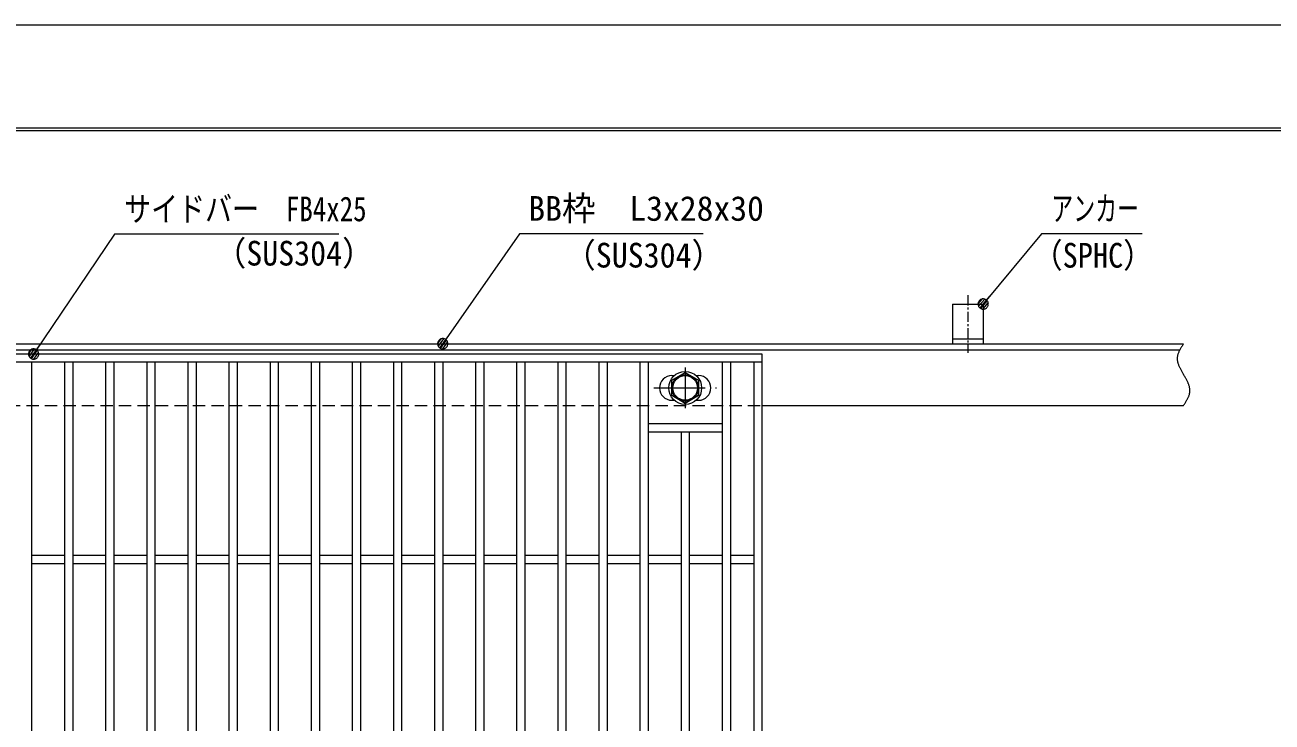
# Model space of a CAD drawing. Units: millimetres, scale not verified. Extents: x -1050 to 1050, y -742 to 742.
# Drawn here: x -154 to 453, y 403 to 742 of the extents above; entities that cross this region are included whole.
import ezdxf
from ezdxf.enums import TextEntityAlignment as Align

# ---------------------------------------------------------------- set-up
doc = ezdxf.new("R2010")
doc.units = ezdxf.units.MM
doc.header["$LTSCALE"] = 5
for name, pattern in [('CHAIN1', [8, 5, -1, 1, -1]), ('DASHED1', [1.8, 1.2, -0.6]), ('DOUBLE_CHAIN1', [8.8, 5, -1, 0.6, -0.6, 0.6, -1])]:
    doc.linetypes.add(name, pattern=pattern)
for name, color, linetype, lineweight in [('0-0_7-図\u3000枠', 4, 'Continuous', 9), ('0-1_寸法注釈', 2, 'Continuous', 9), ('0-2_蓋', 5, 'Continuous', 9), ('0-3_0', 2, 'Continuous', 9), ('0-4_DEFPOINTS', 134, 'Continuous', 9), ('0-6_想像線', 134, 'DOUBLE_CHAIN1', 9), ('0-7_中心線', 6, 'CHAIN1', 9), ('0-8_締付部品', 7, 'Continuous', 9), ('0-9_枠', 7, 'Continuous', 9), ('0-A_溝開口', 4, 'DASHED1', 9), ('0-B_アンカー', 7, 'Continuous', 9)]:
    doc.layers.add(name, color=color, linetype=linetype, lineweight=lineweight)
doc.styles.add('ＭＳ ゴシック', font='')
doc.styles.get('ＭＳ ゴシック').set_extended_font_data('MS Gothic')

# ---------------------------------------------------------------- blocks, each defined once
blk = doc.blocks.new('A$C5D7C781A')
at = {"layer": '0-B_アンカー', "color": 6, "linetype": 'CHAIN1'}
blk.add_line((37.5, 140.11), (37.5, 0), dxfattribs=at)
at = {"layer": '0-B_アンカー'}
for p, q in [((0, 118.78), (0, 22.26)), ((0, 118.78), (75, 118.78)), ((75, 118.78), (75, 22.26)), ((75, 33.76), (0, 33.76)), ((0, 22.26), (75, 22.26))]:
    blk.add_line(p, q, dxfattribs=at)
blk = doc.blocks.new('_Dot')
at = {"layer": '0-3_0'}
for p, q in [((-2.5, 0), (-5, 0)), ((2.445, 0.5), (-2.445, 0.5)), ((1.997, 1.5), (-1.997, 1.5)), ((2.289, -0.995), (-2.289, -0.995)), ((1.499, -1.995), (-1.499, -1.995))]:
    blk.add_line(p, q, dxfattribs=at)
for points in [[(2.5, 0), (2.48, 0.313), (2.421, 0.622), (2.324, 0.92), (2.191, 1.204), (2.023, 1.469), (1.822, 1.711), (1.594, 1.926), (1.34, 2.111), (1.064, 2.262), (0.773, 2.378), (0.468, 2.456), (0.157, 2.495), (-0.157, 2.495), (-0.468, 2.456), (-0.773, 2.378), (-1.064, 2.262), (-1.34, 2.111), (-1.594, 1.926), (-1.822, 1.711), (-2.023, 1.469), (-2.191, 1.204), (-2.324, 0.92), (-2.421, 0.622), (-2.48, 0.313), (-2.5, 0), (0, 0)], [(-2.5, 0), (-2.48, -0.313), (-2.421, -0.622), (-2.324, -0.92), (-2.191, -1.204), (-2.023, -1.469), (-1.822, -1.711), (-1.594, -1.926), (-1.34, -2.111), (-1.064, -2.262), (-0.773, -2.378), (-0.468, -2.456), (-0.157, -2.495), (0.157, -2.495), (0.468, -2.456), (0.773, -2.378), (1.064, -2.262), (1.34, -2.111), (1.594, -1.926), (1.822, -1.711), (2.023, -1.469), (2.191, -1.204), (2.324, -0.92), (2.421, -0.622), (2.48, -0.313), (2.5, 0), (0, 0)]]:
    blk.add_lwpolyline(points, close=True, dxfattribs=at)

msp = doc.modelspace()

# ---------------------------------------------------------------- linework, layer by layer
at = {"layer": '0-0_7-図\u3000枠'}
msp.add_line((-973.75, 691.25), (998.75, 691.25), dxfattribs=at)
msp.add_lwpolyline([(-975, 692.5), (1000, 692.5), (1000, -692.5)], dxfattribs=at)
at = {"layer": '0-1_寸法注釈'}
for points in [[(-1.475, 640.749), (-110.699, 640.749), (-149.41, 583.298)], [(175.814, 640.968), (86.447, 640.968), (49.664, 588.288)], [(389.478, 640.968), (340.425, 640.968), (312.702, 607.538)]]:
    msp.add_lwpolyline(points, dxfattribs=at)
at = {"layer": '0-2_蓋'}
for p, q in [((204.55, 582.475), (-790.45, 582.475)), ((204.55, 578.475), (-790.45, 578.475)), ((-150.95, 578.475), (-150.95, 86.475)), ((-134.95, 578.475), (-134.95, 86.475)), ((-130.95, 578.475), (-130.95, 86.475)), ((-114.95, 578.475), (-114.95, 86.475)), ((-110.95, 578.475), (-110.95, 86.475)), ((-94.95, 578.475), (-94.95, 86.475)), ((-90.95, 578.475), (-90.95, 86.475)), ((-74.95, 578.475), (-74.95, 86.475)), ((-70.95, 578.475), (-70.95, 86.475)), ((-54.95, 578.475), (-54.95, 86.475)), ((-50.95, 578.475), (-50.95, 86.475)), ((-34.95, 578.475), (-34.95, 86.475)), ((-30.95, 578.475), (-30.95, 86.475)), ((-14.95, 578.475), (-14.95, 86.475)), ((-10.95, 578.475), (-10.95, 86.475)), ((5.05, 578.475), (5.05, 86.475)), ((9.05, 578.475), (9.05, 86.475)), ((25.05, 578.475), (25.05, 86.475)), ((29.05, 578.475), (29.05, 86.475)), ((45.05, 578.475), (45.05, 86.475)), ((49.05, 578.475), (49.05, 86.475)), ((65.05, 578.475), (65.05, 86.475)), ((69.05, 578.475), (69.05, 86.475)), ((85.05, 578.475), (85.05, 86.475)), ((89.05, 578.475), (89.05, 86.475)), ((105.05, 578.475), (105.05, 86.475)), ((109.05, 578.475), (109.05, 86.475)), ((125.05, 578.475), (125.05, 86.475)), ((129.05, 578.475), (129.05, 86.475)), ((145.05, 578.475), (145.05, 86.475)), ((149.05, 578.475), (149.05, 86.475)), ((185.05, 578.475), (185.05, 86.475)), ((189.05, 578.475), (189.05, 86.475)), ((200.55, 86.475), (200.55, 578.475)), ((204.55, 82.475), (204.55, 582.475)), ((160.55, 571.978), (161.762, 571.978)), ((172.338, 571.978), (173.55, 571.978)), ((160.55, 559.978), (161.755, 559.978)), ((172.345, 559.978), (173.55, 559.978)), ((185.05, 548.475), (149.05, 548.475)), ((185.05, 544.475), (149.05, 544.475)), ((165.05, 544.475), (165.05, 120.475)), ((169.05, 544.475), (169.05, 120.475)), ((-134.95, 484.475), (-150.95, 484.475)), ((-134.95, 480.475), (-150.95, 480.475)), ((-114.95, 484.475), (-130.95, 484.475)), ((-114.95, 480.475), (-130.95, 480.475)), ((-94.95, 484.475), (-110.95, 484.475)), ((-94.95, 480.475), (-110.95, 480.475)), ((-74.95, 484.475), (-90.95, 484.475)), ((-74.95, 480.475), (-90.95, 480.475)), ((-54.95, 484.475), (-70.95, 484.475)), ((-54.95, 480.475), (-70.95, 480.475)), ((-34.95, 484.475), (-50.95, 484.475)), ((-34.95, 480.475), (-50.95, 480.475)), ((-14.95, 484.475), (-30.95, 484.475)), ((-14.95, 480.475), (-30.95, 480.475)), ((5.05, 484.475), (-10.95, 484.475)), ((5.05, 480.475), (-10.95, 480.475)), ((25.05, 484.475), (9.05, 484.475)), ((25.05, 480.475), (9.05, 480.475)), ((45.05, 484.475), (29.05, 484.475)), ((45.05, 480.475), (29.05, 480.475)), ((65.05, 484.475), (49.05, 484.475)), ((65.05, 480.475), (49.05, 480.475)), ((85.05, 484.475), (69.05, 484.475)), ((85.05, 480.475), (69.05, 480.475)), ((105.05, 484.475), (89.05, 484.475)), ((105.05, 480.475), (89.05, 480.475)), ((125.05, 484.475), (109.05, 484.475)), ((125.05, 480.475), (109.05, 480.475)), ((145.05, 484.475), (129.05, 484.475)), ((145.05, 480.475), (129.05, 480.475)), ((165.05, 484.475), (149.05, 484.475)), ((165.05, 480.475), (149.05, 480.475)), ((185.05, 484.475), (169.05, 484.475)), ((185.05, 480.475), (169.05, 480.475)), ((200.55, 484.475), (189.05, 484.475)), ((200.55, 480.475), (189.05, 480.475))]:
    msp.add_line(p, q, dxfattribs=at)
for centre, start, end in [((160.55, 565.978), 90, 270), ((173.55, 565.978), 270, 90)]:
    msp.add_arc(centre, 6, start, end, dxfattribs=at)
at = {"layer": '0-4_DEFPOINTS'}
msp.add_lwpolyline([(-1050, -742.5), (-1050, 742.5), (1050, 742.5), (1050, -742.5)], close=True, dxfattribs=at)
at = {"layer": '0-6_想像線'}
for points in [[(409.55, 587.475), (409.359, 587.182), (409.169, 586.888), (408.98, 586.595), (408.792, 586.301), (408.608, 586.007), (408.427, 585.714), (408.249, 585.42), (408.076, 585.126), (407.909, 584.831), (407.747, 584.537), (407.592, 584.242), (407.443, 583.947), (407.303, 583.652), (407.171, 583.357), (407.048, 583.061), (406.935, 582.765), (406.832, 582.468), (406.741, 582.172), (406.661, 581.874), (406.593, 581.577), (406.538, 581.279), (406.497, 580.98), (406.47, 580.681), (406.458, 580.381), (406.46, 580.081), (406.476, 579.781), (406.505, 579.48), (406.547, 579.178), (406.601, 578.876), (406.666, 578.574), (406.743, 578.272), (406.829, 577.969), (406.926, 577.665), (407.032, 577.362), (407.147, 577.058), (407.27, 576.753), (407.401, 576.449), (407.538, 576.144), (407.683, 575.839)], [(407.683, 575.839), (407.833, 575.534), (407.989, 575.229), (408.15, 574.923), (408.316, 574.617), (408.485, 574.312), (408.657, 574.006), (408.833, 573.7), (409.01, 573.394), (409.189, 573.087), (409.369, 572.781), (409.55, 572.475)], [(411.417, 569.111), (411.267, 569.416), (411.111, 569.721), (410.95, 570.027), (410.784, 570.333), (410.615, 570.638), (410.443, 570.944), (410.267, 571.25), (410.09, 571.556), (409.911, 571.863), (409.731, 572.169), (409.55, 572.475)], [(409.55, 557.475), (409.741, 557.768), (409.931, 558.062), (410.12, 558.355), (410.308, 558.649), (410.492, 558.943), (410.673, 559.236), (410.851, 559.53), (411.024, 559.824), (411.191, 560.119), (411.353, 560.413), (411.508, 560.708), (411.657, 561.003), (411.797, 561.298), (411.929, 561.593), (412.052, 561.889), (412.165, 562.185), (412.268, 562.481), (412.359, 562.778), (412.439, 563.076), (412.507, 563.373), (412.562, 563.671), (412.603, 563.97), (412.63, 564.269), (412.642, 564.569), (412.64, 564.869), (412.624, 565.169), (412.595, 565.47), (412.553, 565.772), (412.499, 566.074), (412.434, 566.376), (412.357, 566.678), (412.271, 566.981), (412.174, 567.285), (412.068, 567.588), (411.953, 567.892), (411.83, 568.197), (411.699, 568.501), (411.562, 568.806), (411.417, 569.111)]]:
    msp.add_lwpolyline(points, dxfattribs=at)
at = {"layer": '0-7_中心線'}
for p, q in [((167.05, 575.871), (167.05, 556.085)), ((151.804, 565.978), (182.296, 565.978))]:
    msp.add_line(p, q, dxfattribs=at)
at = {"layer": '0-8_締付部品'}
for p, q in [((160.55, 569.731), (167.05, 573.483)), ((160.55, 562.225), (160.55, 569.731)), ((167.05, 558.472), (160.55, 562.225)), ((173.55, 562.225), (167.05, 558.472))]:
    msp.add_line(p, q, dxfattribs=at)
msp.add_lwpolyline([(167.05, 573.483), (173.55, 569.731), (173.55, 562.225)], dxfattribs=at)
for centre, radius in [((167.05, 565.975), 8), ((167.05, 565.978), 6.5), ((167.05, 565.978), 5.993)]:
    msp.add_circle(centre, radius, dxfattribs=at)
at = {"layer": '0-9_枠'}
for p, q in [((-795.45, 587.475), (409.55, 587.475)), ((-792.45, 584.475), (407.714, 584.475)), ((204.55, 557.475), (409.55, 557.475))]:
    msp.add_line(p, q, dxfattribs=at)
at = {"layer": '0-A_溝開口'}
msp.add_line((-765.45, 557.475), (204.55, 557.475), dxfattribs=at)

# ---------------------------------------------------------------- block references
at = {"layer": '0-1_寸法注釈'}
for p, rotation in [((312.05, 606.779), 229.33113), ((49.081, 587.475), 234.35189), ((-149.979, 582.475), 235.34703)]:
    msp.add_blockref('_Dot', p, dxfattribs=dict(at, rotation=rotation))
at = {"layer": '0-B_アンカー', "xscale": 0.2, "yscale": 0.2}
msp.add_blockref('A$C5D7C781A', (297.05, 583.023), dxfattribs=at)

# ---------------------------------------------------------------- texts
at = {"layer": '0-1_寸法注釈', "color": 7, "style": 'ＭＳ ゴシック'}
for s, height, width, p in [('サイドバー\u3000FB4x25', 12.02, 0.8, (-105.921, 643.436)), ('アンカー', 12.02, 0.65, (345.202, 643.655)), ('（SUS304）', 12.02, 0.95, (-62.079, 621.881)), ('（SUS304）', 12.02, 0.95, (107.958, 620.919)), ('（SPHC）', 12.03, 0.9, (335.929, 620.865))]:
    msp.add_text(s, height=height, dxfattribs=dict(at, width=width)).set_placement(p, align=Align.BOTTOM_LEFT)
msp.add_text('BB枠\u3000L3x28x30', height=12.03, dxfattribs=at).set_placement((90.7, 643.655), align=Align.BOTTOM_LEFT)

doc.saveas('drawing.dxf')
